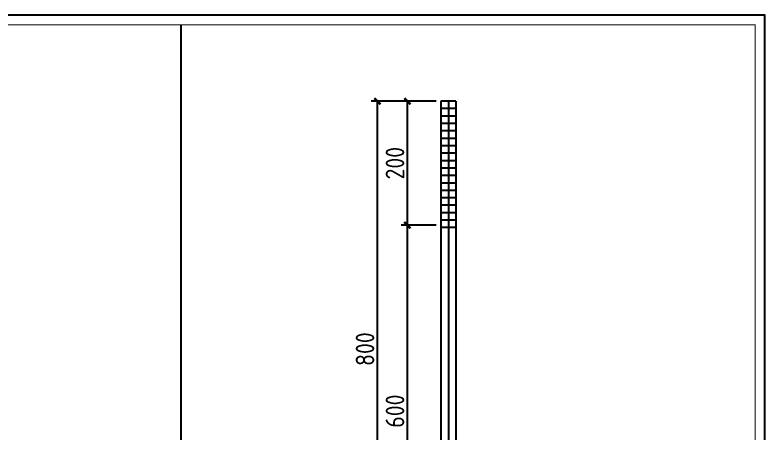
# Model space of a CAD drawing. Extents: x -196983 to 471790, y -783661 to 190401.
# Drawn here: x 42138 to 54251, y 18273 to 25033 of the extents above; entities that cross this region are included whole.
import ezdxf

# ---------------------------------------------------------------- set-up
doc = ezdxf.new("R2010")
doc.units = 0
doc.header["$LTSCALE"] = 1000
doc.header["$MEASUREMENT"] = 0
doc.layers.add('_TCH_MASK', color=7, linetype='Continuous')
doc.layers.add('PUB_TITLE', color=4, linetype='Continuous')
doc.styles.get("Standard").update_dxf_attribs({"font": 'gbenor.shx', "bigfont": 'gbcbig.shx'})
doc.dimstyles.get("Standard").update_dxf_attribs({"dimscale": 100, "dimtxt": 3.5, "dimasz": 1, "dimexe": 2.5, "dimexo": 3, "dimgap": 1.5, "dimtad": 1, "dimdec": 0, "dimzin": 0, "dimdsep": 46, "dimtxsty": 'Standard', "dimblk": 'ARCHTICK', "dimcen": 0.09, "dimadec": 0, "dimazin": 0, "dimtfac": 1, "dimtdec": 0, "dimtix": 1, "dimtmove": 2, "dimatfit": 3, "dimfxl": 1, "dimtolj": 1, "dimtzin": 0, "dimarcsym": 0})

# ---------------------------------------------------------------- blocks, each defined once
blk = doc.blocks.new('新块')
at = {"layer": 'PUB_TITLE'}
blk.add_lwpolyline([(-47560, 0), (0, 0), (0, 33640), (-47560, 33640)], close=True, dxfattribs=at)
at = {"layer": 'PUB_TITLE', "const_width": 40}
blk.add_lwpolyline([(-46560, 400), (-400, 400), (-400, 33240), (-46560, 33240)], close=True, dxfattribs=at)
for tag, p in [('审定人', (-8147, 838)), ('校对', (-6621, 837)), ('工程名称', (-5026, 781)), ('阶段', (-810, 832)), ('审核人', (-8147, 641)), ('设计负责人', (-6745, 649)), ('项目名称', (-5026, 479)), ('图名', (-3347, 649)), ('图号', (-1657, 502)), ('日期', (-905, 632)), ('项目负责人', (-8228, 444)), ('设计人', (-6659, 447)), ('比例', (-810, 446))]:
    blk.add_attdef(tag, p, '', height=120)
blk = doc.blocks.new('_ArchTick')
at = {"color": 0, "linetype": 'ByBlock', "const_width": 0.4}
blk.add_lwpolyline([(-0.5, -0.5), (0.5, 0.5)], dxfattribs=at)
blk = doc.blocks.new('*D14')
at = {"layer": '_TCH_MASK', "color": 0, "lineweight": -2}
for p, q in [((48938, 21642), (48375, 21642)), ((48475, 15642), (48475, 21642)), ((48938, 15642), (48375, 15642))]:
    blk.add_line(p, q, dxfattribs=at)
at = {"layer": 'Defpoints', "color": 0}
for p in [(48475, 21642), (49138, 21642), (49138, 15642)]:
    blk.add_point(p, dxfattribs=at)
at = {"layer": '_TCH_MASK', "color": 0, "lineweight": -2, "xscale": 100, "yscale": 100, "zscale": 100}
for p, rotation in [((48475, 21642), 90), ((48475, 15642), 270)]:
    blk.add_blockref('_ArchTick', p, dxfattribs=dict(at, rotation=rotation))
at = {"layer": '_TCH_MASK', "color": 0, "lineweight": 15, "insert": (48275, 18642), "char_height": 300, "attachment_point": 5, "rotation": 90}
blk.add_mtext('\\A1;600', dxfattribs=at)
blk = doc.blocks.new('*D15')
at = {"layer": '_TCH_MASK', "color": 0, "lineweight": -2}
for p, q in [((48818, 23642), (48375, 23642)), ((48475, 21642), (48475, 23642)), ((48938, 21642), (48375, 21642))]:
    blk.add_line(p, q, dxfattribs=at)
at = {"layer": 'Defpoints', "color": 0}
for p in [(48475, 23642), (49018, 23642), (49138, 21642)]:
    blk.add_point(p, dxfattribs=at)
at = {"layer": '_TCH_MASK', "color": 0, "lineweight": -2, "xscale": 100, "yscale": 100, "zscale": 100}
for p, rotation in [((48475, 23642), 90), ((48475, 21642), 270)]:
    blk.add_blockref('_ArchTick', p, dxfattribs=dict(at, rotation=rotation))
at = {"layer": '_TCH_MASK', "color": 0, "lineweight": 15, "insert": (48275, 22642), "char_height": 300, "attachment_point": 5, "rotation": 90}
blk.add_mtext('\\A1;200', dxfattribs=at)
blk = doc.blocks.new('*D16')
at = {"layer": '_TCH_MASK', "color": 0, "lineweight": -2}
for p, q in [((48938, 23642), (47891, 23642)), ((47991, 15642), (47991, 23642)), ((48938, 15642), (47891, 15642))]:
    blk.add_line(p, q, dxfattribs=at)
at = {"layer": 'Defpoints', "color": 0}
for p in [(47991, 23642), (49138, 23642), (49138, 15642)]:
    blk.add_point(p, dxfattribs=at)
at = {"layer": '_TCH_MASK', "color": 0, "lineweight": -2, "xscale": 100, "yscale": 100, "zscale": 100}
for p, rotation in [((47991, 23642), 90), ((47991, 15642), 270)]:
    blk.add_blockref('_ArchTick', p, dxfattribs=dict(at, rotation=rotation))
at = {"layer": '_TCH_MASK', "color": 0, "lineweight": 15, "insert": (47791, 19642), "char_height": 300, "attachment_point": 5, "rotation": 90}
blk.add_mtext('\\A1;800', dxfattribs=at)

msp = doc.modelspace()

# ---------------------------------------------------------------- linework, layer by layer
for p, q in [((44815.3, 24871.8), (44815.3, 11915.4)), ((49017.5, 23642.1), (49017.5, 15882.1)), ((49257.5, 23642.1), (49017.5, 23642.1)), ((49137.5, 23642.1), (49137.5, 15642.1)), ((49257.5, 23642.1), (49257.5, 15882.1)), ((49257.5, 23642.1), (49257.5, 21642.1)), ((49257.5, 23522.1), (49017.5, 23522.1)), ((49257.5, 23402.1), (49017.5, 23402.1)), ((49257.5, 23282.1), (49017.5, 23282.1)), ((49257.5, 23162.1), (49017.5, 23162.1)), ((49257.5, 23042.1), (49017.5, 23042.1)), ((49257.5, 22922.1), (49017.5, 22922.1)), ((49257.5, 22802.1), (49017.5, 22802.1)), ((49257.5, 22682.1), (49017.5, 22682.1)), ((49257.5, 22562.1), (49017.5, 22562.1)), ((49257.5, 22442.1), (49017.5, 22442.1)), ((49257.5, 22322.1), (49017.5, 22322.1)), ((49257.5, 22202.1), (49017.5, 22202.1)), ((49257.5, 22082.1), (49017.5, 22082.1)), ((49257.5, 21962.1), (49017.5, 21962.1)), ((49257.5, 21842.1), (49017.5, 21842.1)), ((49257.5, 21722.1), (49017.5, 21722.1)), ((49257.5, 21602.1), (49017.5, 21602.1))]:
    msp.add_line(p, q)

# ---------------------------------------------------------------- block references
at = {"layer": '_TCH_MASK', "color": 0, "lineweight": 15, "xscale": 0.4018742141197436, "yscale": 0.4018742141197436, "zscale": 0.4018742141190334}
msp.add_blockref('新块', (54251.3, 11513.5), dxfattribs=at)

# ---------------------------------------------------------------- dimensions: what is measured, and where the dimension line sits
at = {"layer": '_TCH_MASK', "lineweight": 15}
for base, p1, p2, picture, middle in [((47991.2, 23642.1), (49137.5, 15642.1), (49137.5, 23642.1), '*D16', (47791.2, 19642.1)), ((48475.2, 23642.1), (49137.5, 21642.1), (49017.5, 23642.1), '*D15', (48275.2, 22642.1)), ((48475.2, 21642.1), (49137.5, 15642.1), (49137.5, 21642.1), '*D14', (48275.2, 18642.1))]:
    dim = msp.add_linear_dim(base=base, p1=p1, p2=p2, angle=90, dimstyle='Standard', override={"dimtxt": 3, "dimexe": 1, "dimexo": 2, "dimgap": 0.5, "dimlfac": 0.1}, dxfattribs=at)
    dim.commit()
    dim.dimension.update_dxf_attribs({"geometry": picture, "text_midpoint": middle})

doc.saveas('drawing.dxf')
